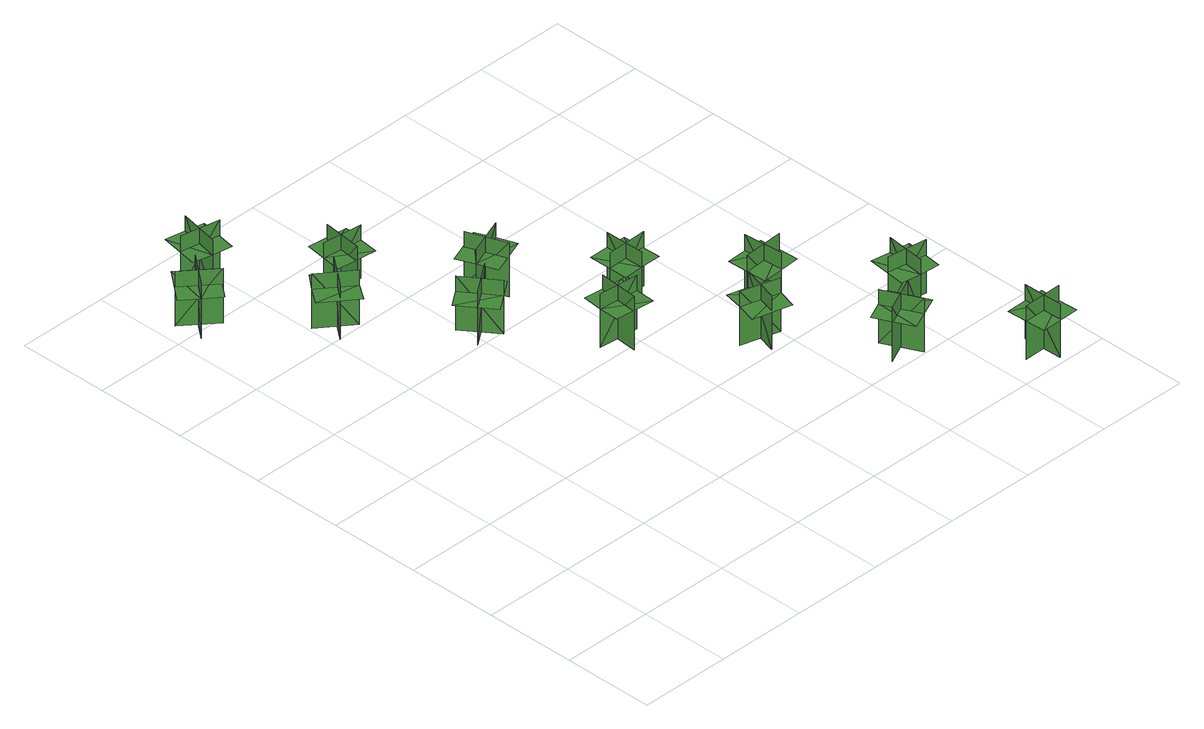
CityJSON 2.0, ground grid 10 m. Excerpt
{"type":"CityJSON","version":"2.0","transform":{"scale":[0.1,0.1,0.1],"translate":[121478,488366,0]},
"CityObjects":{
"tree1":{"type":"SolitaryVegetationObject","geometry":[{"type":"MultiSurface","lod":"1","boundaries":[[[0,1,2]],[[0,2,3]],[[4,5,6]],[[4,6,7]],[[8,9,10]],[[8,10,11]],[[8,11,12]],[[8,12,13]]]}]},
"tree2":{"type":"SolitaryVegetationObject","geometry":[{"type":"MultiSurface","lod":"1","boundaries":[[[14,15,16]],[[14,16,17]],[[18,19,20]],[[18,20,21]],[[22,23,24]],[[22,24,25]],[[22,25,26]],[[22,26,27]]]}]},
"tree3":{"type":"SolitaryVegetationObject","geometry":[{"type":"MultiSurface","lod":"1","boundaries":[[[28,29,30]],[[28,30,31]],[[32,33,34]],[[32,34,35]],[[36,37,38]],[[36,38,39]],[[36,39,40]],[[36,40,41]]]}]},
"tree4":{"type":"SolitaryVegetationObject","geometry":[{"type":"MultiSurface","lod":"1","boundaries":[[[42,43,44]],[[42,44,45]],[[46,47,48]],[[46,48,49]],[[50,51,52]],[[50,52,53]],[[50,53,54]],[[50,54,55]]]}]},
"tree5":{"type":"SolitaryVegetationObject","geometry":[{"type":"MultiSurface","lod":"1","boundaries":[[[56,57,58]],[[56,58,59]],[[60,61,62]],[[60,62,63]],[[64,65,66]],[[64,66,67]],[[64,67,68]],[[64,68,69]]]}]},
"tree6":{"type":"SolitaryVegetationObject","geometry":[{"type":"MultiSurface","lod":"1","boundaries":[[[70,71,72]],[[70,72,73]],[[74,75,76]],[[74,76,77]],[[78,79,80]],[[78,80,81]],[[78,81,82]],[[78,82,83]]]}]},
"tree7":{"type":"SolitaryVegetationObject","geometry":[{"type":"MultiSurface","lod":"1","boundaries":[[[84,85,86]],[[84,86,87]],[[88,89,90]],[[88,90,91]],[[92,93,94]],[[92,94,95]],[[92,95,96]],[[92,96,97]]]}]},
"tree8":{"type":"SolitaryVegetationObject","geometry":[{"type":"MultiSurface","lod":"1","boundaries":[[[98,99,100]],[[98,100,101]],[[102,103,104]],[[102,104,105]],[[106,107,108]],[[106,108,109]],[[106,109,110]],[[106,110,111]]]}]},
"tree9":{"type":"SolitaryVegetationObject","geometry":[{"type":"MultiSurface","lod":"1","boundaries":[[[112,113,114]],[[112,114,115]],[[116,117,118]],[[116,118,119]],[[120,121,122]],[[120,122,123]],[[120,123,124]],[[120,124,125]]]}]},
"tree10":{"type":"SolitaryVegetationObject","geometry":[{"type":"MultiSurface","lod":"1","boundaries":[[[126,127,128]],[[126,128,129]],[[130,131,132]],[[130,132,133]],[[134,135,136]],[[134,136,137]],[[134,137,138]],[[134,138,139]]]}]},
"tree11":{"type":"SolitaryVegetationObject","geometry":[{"type":"MultiSurface","lod":"1","boundaries":[[[140,141,142]],[[140,142,143]],[[144,145,146]],[[144,146,147]],[[148,149,150]],[[148,150,151]],[[148,151,152]],[[148,152,153]]]}]},
"tree12":{"type":"SolitaryVegetationObject","geometry":[{"type":"MultiSurface","lod":"1","boundaries":[[[154,155,156]],[[154,156,157]],[[158,159,160]],[[158,160,161]],[[162,163,164]],[[162,164,165]],[[162,165,166]],[[162,166,167]]]}]},
"tree13":{"type":"SolitaryVegetationObject","geometry":[{"type":"MultiSurface","lod":"1","boundaries":[[[168,169,170]],[[168,170,171]],[[172,173,174]],[[172,174,175]],[[176,177,178]],[[176,178,179]],[[176,179,180]],[[176,180,181]]]}]}
},
"vertices":[
[19,622,8],[53,594,8],[53,594,70],[19,622,70],[22,592,8],[50,627,8],[50,627,70],[22,592,70],[22,592,53],[39,578,53],[67,613,53],[50,627,53],[33,641,53],[5,606,53],
[108,497,10],[135,532,10],[135,532,72],[108,497,72],[137,501,10],[102,528,10],[102,528,72],[137,501,72],[137,501,55],[151,518,55],[116,545,55],[102,528,55],[89,510,55],[124,483,55],
[61,656,9],[104,648,9],[104,648,71],[61,656,71],[77,631,9],[86,675,9],[86,675,71],[77,631,71],[77,631,54],[99,627,54],[107,671,54],[86,675,54],[64,679,54],[56,636,54],
[191,402,9],[227,428,9],[227,428,70],[191,402,70],[220,397,9],[194,433,9],[194,433,70],[220,397,70],[220,397,53],[238,410,53],[212,446,53],[194,433,53],[176,420,53],[202,384,53],
[168,573,10],[163,529,10],[163,529,71],[168,573,71],[145,555,10],[189,550,10],[189,550,71],[145,555,71],[145,555,54],[142,533,54],[186,528,54],[189,550,54],[192,572,54],[148,577,54],
[290,338,9],[286,294,9],[286,294,70],[290,338,70],[267,319,9],[311,315,9],[311,315,70],[267,319,70],[267,319,53],[266,297,53],[310,293,53],[311,315,53],[313,337,53],[269,341,53],
[247,474,11],[263,432,11],[263,432,72],[247,474,72],[235,447,11],[277,463,11],[277,463,72],[235,447,72],[235,447,55],[243,426,55],[285,442,55],[277,463,55],[269,483,55],[227,467,55],
[372,201,12],[384,243,12],[384,243,73],[372,201,73],[398,215,12],[356,227,12],[356,227,73],[398,215,73],[398,215,56],[404,236,56],[361,248,56],[356,227,56],[350,205,56],[392,194,56],
[319,357,8],[364,358,8],[364,358,70],[319,357,70],[340,337,8],[340,381,8],[340,381,70],[340,337,70],[340,337,53],[363,337,53],[362,381,53],[340,381,53],[318,381,53],[318,336,53],
[480,132,8],[440,113,8],[440,113,69],[480,132,69],[452,142,8],[471,102,8],[471,102,69],[452,142,69],[452,142,52],[432,133,52],[451,93,52],[471,102,52],[491,111,52],[473,151,52],
[427,243,10],[424,287,10],[424,287,72],[427,243,72],[447,265,10],[402,262,10],[402,262,72],[447,265,72],[447,265,54],[445,287,54],[401,285,54],[402,262,54],[403,240,54],[448,243,54],
[550,5,10],[549,49,10],[549,49,71],[550,5,71],[570,26,10],[526,25,10],[526,25,71],[570,26,71],[570,26,54],[570,48,54],[525,47,54],[526,25,54],[527,3,54],[571,4,54],
[492,169,10],[536,163,10],[536,163,71],[492,169,71],[510,145,10],[515,189,10],[515,189,71],[510,145,71],[510,145,54],[532,143,54],[537,186,54],[515,189,54],[493,192,54],[488,148,54]
]}
